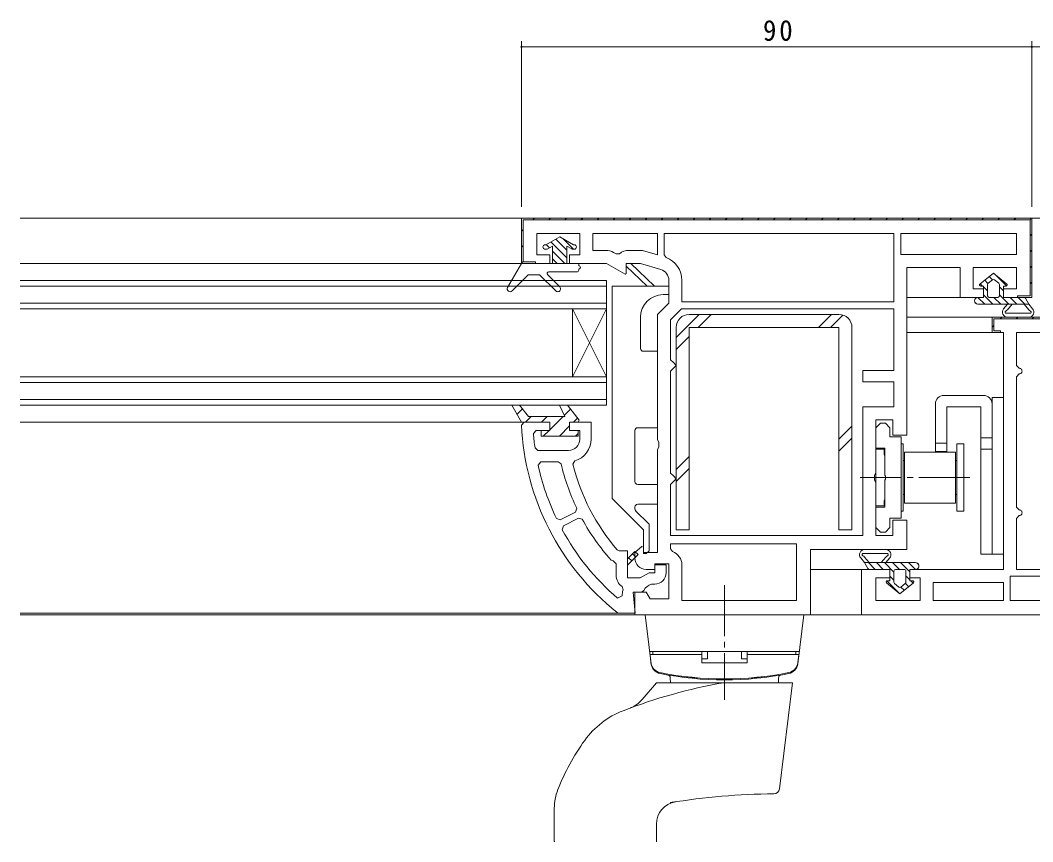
# Model space of a CAD drawing. Units: millimetres on the paper. Extents: x -420 to 373, y -297 to 267.
# Drawn here: x 89.3 to 267.8, y -204.4 to -59.5 of the extents above; entities that cross this region are included whole.
import ezdxf

# ---------------------------------------------------------------- set-up
doc = ezdxf.new("R2010")
doc.units = ezdxf.units.MM
doc.linetypes.add('CHAIN2', pattern=[12, 9, -1, 1, -1])
doc.linetypes.add('DASHED3', pattern=[4, 3, -1])
for name, color, linetype, lineweight in [('0-3_YKK_12', 2, 'Continuous', 9), ('0-4_YKK_D', 6, 'Continuous', 9), ('0-6_YKK_13', 4, 'Continuous', 9), ('0-7_YKK_11', 7, 'Continuous', 9)]:
    doc.layers.add(name, color=color, linetype=linetype, lineweight=lineweight)
doc.styles.add('ＭＳ ゴシック', font='')
doc.styles.get('ＭＳ ゴシック').set_extended_font_data('MS Gothic')

msp = doc.modelspace()

# ---------------------------------------------------------------- linework, layer by layer
at = {"layer": '0-3_YKK_12'}
for p, q in [((283.13, -94.378), (89.261, -94.378)), ((178.156, -102.378), (89.261, -102.378)), ((192.656, -105.378), (89.261, -105.378)), ((192.656, -106.378), (89.261, -106.378)), ((192.656, -127.378), (192.656, -105.378)), ((255.556, -108.378), (245.656, -108.378)), ((192.656, -109.378), (89.261, -109.378)), ((192.656, -110.378), (89.261, -110.378)), ((186.656, -110.378), (186.656, -122.378)), ((192.656, -110.378), (186.656, -122.378)), ((192.656, -122.378), (186.656, -110.378)), ((261.156, -111.878), (245.656, -111.878)), ((261.156, -114.578), (245.656, -114.578)), ((192.656, -122.378), (89.261, -122.378)), ((192.656, -123.378), (89.261, -123.378)), ((192.656, -126.378), (89.261, -126.378)), ((192.656, -127.378), (89.261, -127.378)), ((177.832, -130.378), (89.261, -130.378)), ((238.156, -156.378), (228.656, -156.378)), ((194.775, -164.078), (89.261, -164.078)), ((238.156, -164.378), (89.261, -164.378))]:
    msp.add_line(p, q, dxfattribs=at)
at = {"layer": '0-4_YKK_D'}
for p, q in [((177.656, -92.385), (177.656, -63.149)), ((267.656, -64.149), (177.656, -64.149)), ((267.656, -92.384), (267.656, -63.149)), ((267.656, -92.384), (267.656, -63.149)), ((282.656, -64.149), (267.656, -64.149))]:
    msp.add_line(p, q, dxfattribs=at)
for centre, start, end in [((177.656, -64.149), 0, 180), ((177.656, -64.149), 180, 0), ((267.656, -64.149), 0, 180), ((267.656, -64.149), 0, 180), ((267.656, -64.149), 180, 0), ((267.656, -64.149), 180, 0)]:
    msp.add_arc(centre, 0.106, start, end, dxfattribs=at)
at = {"layer": '0-6_YKK_13'}
for p, q in [((184.406, -97.678), (181.981, -99.078)), ((183.714, -98.078), (185.656, -100.019)), ((184.406, -97.678), (186.831, -99.078)), ((185.011, -98.028), (186.862, -99.878)), ((181.981, -99.078), (181.856, -99.078)), ((182.088, -99.878), (181.856, -99.878)), ((182.006, -99.064), (182.592, -99.649)), ((183.156, -99.324), (182.288, -99.825)), ((182.86, -98.571), (185.656, -101.367)), ((183.156, -99.324), (183.156, -102.378)), ((185.656, -99.324), (186.523, -99.825)), ((185.656, -99.324), (185.656, -102.378)), ((186.956, -99.878), (186.723, -99.878)), ((186.956, -99.078), (186.831, -99.078)), ((183.156, -100.214), (185.32, -102.378)), ((183.156, -101.561), (183.973, -102.378)), ((175.222, -106.63), (177.656, -102.378)), ((187.756, -102.378), (177.656, -102.378)), ((187.756, -102.378), (187.756, -102.778)), ((187.756, -103.378), (187.756, -103.578)), ((196.956, -102.378), (196.156, -102.378)), ((196.156, -102.378), (196.156, -102.878)), ((196.156, -102.878), (199.818, -106.378)), ((201.133, -106.378), (196.956, -102.378)), ((178.856, -104.378), (176.01, -107.231)), ((180.856, -104.378), (178.856, -104.378)), ((180.856, -104.378), (183.709, -107.232)), ((184.416, -106.525), (182.282, -104.39)), ((187.456, -103.878), (182.494, -103.878)), ((260.905, -104.078), (258.53, -106.02)), ((259.369, -105.334), (259.939, -105.904)), ((260.716, -105.267), (259.966, -105.88)), ((260.147, -104.698), (260.716, -105.266)), ((260.905, -104.078), (263.281, -106.02)), ((261.845, -105.879), (261.095, -105.267)), ((261.106, -104.243), (263.228, -106.364)), ((193.656, -143.878), (193.656, -106.378)), ((193.656, -106.378), (203.656, -106.378)), ((203.656, -106.378), (203.656, -107.878)), ((258.591, -105.97), (259, -106.379)), ((259.156, -106.379), (258.658, -106.379)), ((259.156, -106.379), (259.156, -108.379)), ((259.156, -106.534), (259.856, -107.234)), ((259.856, -108.079), (259.855, -106.112)), ((261.956, -106.112), (261.956, -108.078)), ((261.956, -106.506), (262.656, -107.206)), ((262.656, -106.378), (262.656, -108.378)), ((263.153, -106.378), (262.656, -106.378)), ((203.656, -107.878), (202.656, -107.878)), ((259.156, -108.379), (258.156, -108.379)), ((258.172, -108.38), (259.371, -109.579)), ((259.156, -107.949), (260.786, -109.578)), ((261.656, -108.378), (260.156, -108.379)), ((261, -108.378), (262.2, -109.578)), ((261.956, -107.92), (263.614, -109.578)), ((266.283, -108.378), (262.656, -108.378)), ((263.828, -108.378), (265.028, -109.578)), ((265.242, -108.378), (266.442, -109.578)), ((257.613, -109.234), (257.9, -109.521)), ((258.156, -109.579), (267.123, -109.578)), ((263.398, -109.578), (262.704, -110.399)), ((264.198, -109.578), (263.371, -110.558)), ((266.323, -109.578), (267.15, -110.558)), ((198.656, -111.878), (198.656, -117.378)), ((209.013, -111.378), (204.955, -115.436)), ((207.255, -111.378), (233.655, -111.378)), ((211.136, -111.378), (208.836, -113.678)), ((232.348, -111.378), (230.048, -113.678)), ((234.36, -111.489), (232.171, -113.678)), ((263.161, -111.178), (267.367, -111.178)), ((263.394, -111.878), (267.128, -111.878)), ((207.255, -115.259), (204.955, -117.559)), ((259.155, -125.683), (252.156, -125.683)), ((250.656, -127.183), (250.656, -135.583)), ((258.655, -127.683), (252.656, -127.683)), ((258.655, -127.683), (258.655, -153.683)), ((260.655, -127.183), (260.655, -153.683)), ((197.656, -131.878), (197.656, -140.878)), ((235.955, -131.105), (233.655, -133.405)), ((235.955, -133.228), (233.655, -135.528)), ((260.655, -133.183), (258.655, -133.183)), ((240.156, -145.178), (240.156, -135.178)), ((240.156, -135.178), (241.656, -135.178)), ((241.656, -135.178), (241.656, -136.078)), ((244.656, -134.228), (244.956, -134.228)), ((244.956, -134.228), (244.956, -146.128)), ((245.206, -144.678), (245.206, -135.678)), ((245.206, -135.678), (254.206, -135.678)), ((252.656, -134.083), (250.656, -134.083)), ((254.206, -144.678), (254.206, -135.678)), ((254.456, -134.228), (254.456, -146.128)), ((255.656, -134.228), (254.456, -134.228)), ((255.656, -134.228), (255.656, -146.128)), ((260.655, -135.183), (258.655, -135.183)), ((207.255, -136.471), (204.955, -138.771)), ((245.206, -137.178), (244.956, -137.178)), ((254.456, -137.178), (254.206, -137.178)), ((207.255, -138.594), (204.955, -140.894)), ((199.156, -149.378), (193.656, -143.878)), ((241.656, -145.178), (241.656, -144.278)), ((245.206, -143.178), (244.956, -143.178)), ((254.456, -143.178), (254.206, -143.178)), ((197.656, -145.378), (197.656, -145.691)), ((197.802, -146.045), (200.156, -148.398)), ((241.656, -145.178), (240.156, -145.178)), ((244.956, -146.128), (244.656, -146.128)), ((254.206, -144.678), (245.206, -144.678)), ((254.456, -146.128), (255.656, -146.128)), ((241.918, -152.878), (238.184, -152.878)), ((242.151, -153.579), (237.944, -153.579)), ((238.988, -155.179), (238.161, -154.199)), ((247.156, -155.178), (238.189, -155.179)), ((240.069, -156.379), (238.869, -155.179)), ((241.483, -156.379), (240.283, -155.179)), ((241.113, -155.179), (241.94, -154.199)), ((243.356, -156.837), (241.697, -155.179)), ((241.913, -155.179), (242.607, -154.357)), ((244.312, -156.378), (243.112, -155.179)), ((246.156, -156.808), (244.526, -155.178)), ((247.139, -156.377), (245.94, -155.178)), ((247.698, -155.522), (247.411, -155.236)), ((260.655, -153.683), (258.655, -153.683)), ((239.028, -156.379), (242.656, -156.379)), ((242.656, -158.379), (242.656, -156.379)), ((243.356, -158.645), (243.356, -156.679)), ((243.656, -156.379), (245.156, -156.378)), ((245.456, -156.678), (245.456, -158.645)), ((246.156, -156.378), (247.156, -156.378)), ((246.156, -158.378), (246.156, -156.378)), ((244.406, -160.678), (242.03, -158.737)), ((244.205, -160.514), (242.083, -158.393)), ((242.158, -158.379), (242.656, -158.379)), ((243.356, -158.251), (242.656, -157.551)), ((243.466, -158.877), (244.216, -159.49)), ((244.406, -160.678), (246.782, -158.737)), ((244.596, -159.49), (245.346, -158.877)), ((245.942, -159.423), (245.372, -158.853)), ((246.156, -158.222), (245.456, -157.523)), ((246.156, -158.378), (246.654, -158.378)), ((246.72, -158.787), (246.312, -158.378)), ((245.164, -160.059), (244.595, -159.49)), ((226.393, -173.037), (227.456, -164.378)), ((200.254, -170.878), (226.658, -170.878)), ((200.356, -171.378), (200.48, -172.795)), ((200.356, -171.378), (209.456, -171.378)), ((200.856, -170.878), (200.856, -171.378)), ((200.856, -170.878), (209.456, -170.878)), ((209.456, -172.878), (209.456, -170.878)), ((210.456, -170.878), (210.456, -172.145)), ((216.456, -170.878), (216.456, -172.145)), ((226.056, -170.878), (217.456, -170.878)), ((217.456, -172.878), (217.456, -170.878)), ((226.556, -171.378), (217.456, -171.378)), ((226.056, -170.878), (226.056, -171.378)), ((226.556, -171.378), (226.432, -172.795)), ((209.456, -172.145), (210.456, -172.145)), ((209.456, -172.878), (217.456, -172.878)), ((217.456, -172.145), (216.456, -172.145)), ((198.957, -179.357), (201.456, -176.378)), ((201.456, -176.378), (225.456, -176.378)), ((203.921, -176.378), (203.906, -175.497)), ((222.991, -176.378), (223.006, -175.497)), ((223.157, -195.104), (225.456, -176.378)), ((183.456, -204.317), (183.456, -198.532)), ((201.456, -204.317), (201.456, -201.337))]:
    msp.add_line(p, q, dxfattribs=at)
at = {"layer": '0-6_YKK_13', "linetype": 'DASHED3'}
msp.add_line((244.956, -137.178), (244.956, -143.178), dxfattribs=at)
at = {"layer": '0-6_YKK_13', "linetype": 'CHAIN2'}
for p, q in [((256.716, -140.178), (237.378, -140.178)), ((213.456, -159.178), (213.456, -179.378))]:
    msp.add_line(p, q, dxfattribs=at)
at = {"layer": '0-6_YKK_13'}
for points in [[(266.546, -108.533), (267.123, -109.578), (267.817, -110.399)], [(235.955, -113.678), (235.955, -149.378), (233.655, -149.378), (233.655, -113.678), (207.255, -113.678), (207.255, -149.378), (204.955, -149.378), (204.955, -113.678)], [(199.156, -117.878), (201.656, -117.878), (201.656, -131.378), (198.156, -131.378)], [(252.656, -127.683), (252.656, -135.583), (250.656, -135.583)], [(198.156, -141.378), (201.656, -141.378), (201.656, -144.878), (198.156, -144.878)], [(200.156, -148.398), (200.156, -153.078), (199.656, -153.578), (199.156, -153.578), (199.156, -149.378)], [(238.765, -156.224), (238.189, -155.179), (237.495, -154.358)], [(200.519, -173.037), (199.456, -164.378), (227.456, -164.378)]]:
    msp.add_lwpolyline(points, dxfattribs=at)
msp.add_lwpolyline([(260.655, -153.683), (262.656, -153.683), (262.656, -126.064), (260.655, -126.064)], close=True, dxfattribs=at)
for centre, radius, start, end in [((181.856, -99.478), 0.4, 90, 270), ((182.088, -99.478), 0.4, 270, 299.99998), ((186.723, -99.478), 0.4, 240, 270), ((186.956, -99.478), 0.4, 270, 90), ((187.756, -103.078), 0.3, 270, 90), ((182.494, -104.178), 0.3, 90, 224.99997), ((187.456, -103.578), 0.3, 269.99998, 0), ((260.905, -105.499), 0.3, 50.75041, 129.25562), ((175.656, -106.878), 0.5, 150.20996, 315.07144), ((184.063, -106.878), 0.5, 224.99998, 45.00015), ((258.658, -106.176), 0.202, 129.25562, 270.00302), ((260.156, -106.112), 0.3, 129.25562, 180.00302), ((261.656, -106.112), 0.3, 0.00302, 50.75041), ((263.153, -106.176), 0.202, 270.00302, 50.75041), ((202.656, -111.878), 4, 90, 180), ((258.156, -108.979), 0.6, 90.00302, 270.00302), ((260.156, -108.078), 0.3, 180.00302, 270.00302), ((261.656, -108.078), 0.3, 270.00302, 0.00302), ((266.283, -108.678), 0.3, 28.8896, 90.00302), ((263.393, -110.978), 0.9, 139.95668, 270.00302), ((262.605, -109.914), 1, 297.55913, 319.95668), ((267.128, -110.978), 0.9, 270.00302, 40.04936), ((267.916, -109.914), 1, 220.04936, 242.44691), ((207.255, -113.678), 2.3, 89.99998, 179.99998), ((233.655, -113.678), 2.3, 359.99998, 89.99998), ((263.161, -110.978), 0.2, 117.55913, 270.00456), ((267.361, -110.978), 0.2, 268.0726, 62.44691), ((199.156, -117.378), 0.5, 180, 270), ((252.156, -127.183), 1.5, 90, 180), ((259.155, -127.183), 1.5, 0, 90), ((198.156, -131.878), 0.5, 90, 180), ((242.156, -136.078), 0.5, 180, 216.86989), ((198.156, -140.878), 0.5, 180, 270), ((242.156, -144.278), 0.5, 143.1301, 180), ((198.156, -145.378), 0.5, 90, 180), ((198.156, -145.691), 0.5, 180, 224.99998), ((238.181, -153.775), 0.897, 89.80255, 220.11365), ((241.918, -153.778), 0.9, 319.95668, 90.00302), ((237.951, -153.779), 0.2, 64.72615, 242.44691), ((237.396, -154.843), 1, 40.04936, 62.44691), ((242.706, -154.842), 1, 117.55913, 139.95668), ((242.151, -153.779), 0.2, 297.55913, 115.27989), ((247.156, -155.778), 0.6, 270.00302, 90.00302), ((239.028, -156.079), 0.3, 208.8896, 270.00302), ((243.656, -156.678), 0.3, 90.00302, 180.00302), ((245.156, -156.678), 0.3, 0.00302, 90.00302), ((242.158, -158.581), 0.202, 90.00302, 230.75041), ((243.656, -158.645), 0.3, 180.00302, 230.75041), ((245.156, -158.645), 0.3, 309.25562, 0.00302), ((246.654, -158.581), 0.202, 309.25562, 90.00302), ((244.406, -159.258), 0.3, 230.75041, 309.25562), ((202.472, -172.621), 2, 184.99998, 258.64775), ((202.482, -172.615), 2, 186.99998, 258.65825), ((202.504, -172.793), 2, 186.99998, 258.68115), ((224.408, -172.793), 2, 281.31883, 353), ((224.43, -172.615), 2, 281.34174, 353), ((224.44, -172.621), 2, 281.35223, 355), ((213.456, -117.912), 57.8, 258.64775, 281.35223), ((213.456, -117.905), 57.8, 258.65825, 281.34116), ((213.456, -118.078), 57.8, 258.68115, 281.31883), ((230.156, -270.878), 96.004, 100.15585, 111.10054), ((203.406, -175.506), 0.5, 0.99998, 80.0733), ((223.506, -175.506), 0.5, 99.92668, 178.99998), ((195.126, -176.143), 5, 290.2925, 319.99998), ((200.994, -195.305), 15, 111.10054, 144.3228), ((221.302, -209.886), 40, 144.3228, 158.51498), ((192.456, -198.532), 9, 158.51498, 180), ((223.158, -315.978), 120, 90.47041, 99.23909), ((222.164, -194.982), 1, 270.47041, 353), ((205.456, -201.337), 4, 98.77765, 179.99998), ((184.456, -204.317), 1, 180, 186.99998), ((200.456, -204.317), 1, 353, 359.99998)]:
    msp.add_arc(centre, radius, start, end, dxfattribs=at)
at = {"layer": '0-7_YKK_11'}
for p, q in [((179.974, -94.378), (179.674, -94.678)), ((182.803, -94.378), (182.503, -94.678)), ((185.631, -94.378), (185.331, -94.678)), ((188.46, -94.378), (188.16, -94.678)), ((191.288, -94.378), (190.988, -94.678)), ((194.117, -94.378), (193.817, -94.678)), ((196.945, -94.378), (196.645, -94.678)), ((199.773, -94.378), (199.473, -94.678)), ((202.602, -94.378), (202.302, -94.678)), ((205.43, -94.378), (205.13, -94.678)), ((208.259, -94.378), (207.959, -94.678)), ((211.087, -94.378), (210.787, -94.678)), ((213.916, -94.378), (213.616, -94.678)), ((216.744, -94.378), (216.444, -94.678)), ((219.572, -94.378), (219.272, -94.678)), ((222.401, -94.378), (222.101, -94.678)), ((225.229, -94.378), (224.929, -94.678)), ((228.058, -94.378), (227.758, -94.678)), ((230.886, -94.378), (230.586, -94.678)), ((233.715, -94.378), (233.415, -94.678)), ((236.543, -94.378), (236.243, -94.678)), ((239.371, -94.378), (239.071, -94.678)), ((242.2, -94.378), (241.9, -94.678)), ((245.028, -94.378), (244.728, -94.678)), ((247.857, -94.378), (247.557, -94.678)), ((250.685, -94.378), (250.385, -94.678)), ((253.514, -94.378), (253.214, -94.678)), ((256.342, -94.378), (256.042, -94.678)), ((259.17, -94.378), (258.87, -94.678)), ((261.999, -94.378), (261.699, -94.678)), ((264.827, -94.378), (264.527, -94.678)), ((267.509, -94.525), (267.297, -94.737)), ((177.956, -96.397), (177.656, -96.697)), ((201.656, -97.078), (190.256, -97.078)), ((202.856, -97.078), (243.356, -97.078)), ((267.656, -97.207), (267.356, -97.507)), ((177.956, -99.226), (177.656, -99.526)), ((264.956, -100.778), (244.556, -100.778)), ((267.656, -100.035), (267.356, -100.335)), ((178.003, -102.007), (177.79, -102.22)), ((267.656, -102.864), (267.356, -103.164)), ((267.656, -105.692), (267.356, -105.992)), ((265.269, -108.078), (265.156, -108.192)), ((243.356, -110.378), (205.908, -110.378)), ((262.386, -111.878), (262.086, -112.178)), ((265.214, -111.878), (264.915, -112.178)), ((268.043, -111.878), (267.743, -112.178)), ((260.956, -113.309), (260.656, -113.609)), ((177.846, -128.061), (176.895, -129.011)), ((186.311, -128.081), (185.202, -129.19)), ((179.357, -129.378), (178.357, -130.378)), ((182.185, -129.378), (181.185, -130.378)), ((185.013, -129.378), (182.643, -131.749)), ((187.534, -129.686), (186.842, -130.378)), ((182.526, -131.865), (181.514, -132.878)), ((186.156, -131.065), (184.342, -132.878)), ((187.656, -132.393), (187.17, -132.878)), ((180.048, -134.95), (180.543, -135.378)), ((180.543, -135.378), (185.956, -135.378)), ((180.543, -135.378), (185.956, -135.378)), ((184.162, -137.378), (181.086, -137.378)), ((184.649, -137.764), (184.162, -137.378)), ((187.067, -137.221), (186.722, -137.823)), ((185.051, -148.684), (187.725, -147.321)), ((184.839, -149.368), (185.051, -148.684)), ((203.956, -151.878), (226.156, -151.878)), ((197.113, -154.887), (196.547, -154.321)), ((197.82, -154.18), (197.254, -153.614)), ((196.406, -155.594), (196.356, -155.544)), ((264.956, -156.378), (300.356, -156.378)), ((250.256, -158.678), (262.656, -158.678)), ((195.405, -159.415), (195.583, -159.998)), ((195.428, -161.033), (194.603, -161.443)), ((302.656, -164.378), (237.656, -164.378))]:
    msp.add_line(p, q, dxfattribs=at)
for points in [[(177.656, -94.378), (267.656, -94.378), (267.656, -108.378)], [(202.23, -103.451), (198.656, -102.378), (196.156, -102.378), (196.156, -104.137), (195.929, -104.268), (192.656, -102.378), (186.156, -102.378), (186.156, -100.878), (187.956, -100.878), (187.956, -97.078), (180.356, -97.078), (180.356, -100.878), (182.656, -100.878), (182.656, -102.378), (177.656, -102.378), (177.656, -94.378), (267.656, -94.378), (267.656, -108.378)], [(267.656, -94.378), (267.656, -108.378), (265.156, -108.378), (265.156, -108.078), (267.356, -108.078), (267.356, -94.678), (177.956, -94.678), (177.956, -102.078), (180.156, -102.078), (180.156, -102.378), (177.656, -102.378), (177.656, -94.378)], [(267.656, -94.378), (267.656, -108.378), (262.656, -108.378), (262.656, -106.878), (264.956, -106.878), (264.956, -103.078), (257.356, -103.078), (257.356, -106.878), (259.156, -106.878), (259.156, -108.378), (255.056, -108.378), (255.056, -103.078), (245.656, -103.078), (245.656, -132.678), (243.156, -132.678), (243.156, -129.978), (240.156, -129.978), (240.156, -139.312), (239.906, -139.745), (239.906, -140.611), (240.156, -141.044), (240.156, -150.378), (243.156, -150.378), (243.156, -147.678), (245.656, -147.678), (245.656, -152.878), (228.656, -152.878), (228.656, -164.378), (197.656, -164.378), (197.656, -160.378), (199.656, -160.378), (200.349, -161.578), (203.656, -161.578), (203.656, -155.378), (201.156, -155.378), (201.156, -156.378), (199.656, -156.378)], [(201.656, -97.078), (190.256, -97.078), (190.256, -100.078), (192.522, -100.078)], [(196.656, -100.078), (198.993, -100.078), (201.656, -100.877), (201.656, -97.078)], [(202.856, -97.078), (243.356, -97.078), (243.356, -109.178), (205.956, -109.178), (205.956, -105.366)], [(203.179, -101.345), (202.856, -100.878), (202.856, -97.078)], [(193.922, -100.454), (194.371, -100.713), (194.929, -100.674)], [(197.656, -154.378), (197.656, -153.378), (198.911, -152.357), (199.156, -152.473), (199.156, -153.378), (201.656, -153.378), (201.656, -135.244), (201.906, -134.811), (201.906, -133.945), (201.656, -133.512), (201.656, -111.378), (203.656, -109.378), (203.656, -105.366)], [(302.656, -164.378), (237.656, -164.378), (237.656, -156.378), (242.656, -156.378), (242.656, -157.878), (240.156, -157.878), (240.156, -161.878), (247.956, -161.878), (247.956, -157.878), (246.156, -157.878), (246.156, -156.378), (262.656, -156.378), (262.656, -114.578), (260.656, -114.578), (260.656, -111.878), (281.738, -111.878)], [(264.956, -156.378), (300.356, -156.378), (300.356, -146.878), (298.856, -146.878), (298.856, -145.878), (300.356, -145.878), (300.356, -121.878), (298.856, -121.878), (298.856, -120.878), (300.356, -120.878), (300.356, -114.578), (281.656, -114.578), (281.656, -116.378), (279.656, -116.378), (279.656, -114.578), (271.656, -114.578), (271.656, -116.378), (269.656, -116.378), (269.656, -114.578), (264.956, -114.578), (264.956, -120.378), (265.456, -120.878)], [(265.456, -121.878), (264.956, -122.378), (264.956, -145.378), (265.456, -145.878)], [(177.656, -130.902), (178.156, -130.378), (182.656, -130.378), (182.656, -131.878), (180.258, -131.878), (179.759, -132.42)], [(187.956, -133.378), (187.956, -131.878), (186.156, -131.878), (186.156, -130.378), (189.956, -130.378), (189.956, -133.378)], [(184.162, -137.378), (181.086, -137.378), (180.597, -137.985)], [(183.826, -147.386), (184.504, -147.616), (187.178, -146.253), (187.402, -145.593)], [(185.051, -148.684), (187.725, -147.321), (188.391, -147.527)], [(265.456, -146.878), (264.956, -147.378), (264.956, -156.378)], [(194.526, -152.904), (194.905, -153.078), (196.356, -153.078), (196.356, -157.878), (198.597, -157.878), (200.156, -156.978), (201.156, -156.978), (201.156, -155.578), (203.156, -155.578), (203.156, -156.978)], [(203.956, -151.878), (226.156, -151.878), (226.156, -161.878), (205.956, -161.878), (205.956, -155.578)], [(204.289, -153.221), (203.956, -152.75), (203.956, -151.878)], [(193.455, -154.719), (193.842, -154.886), (194.356, -155.386), (194.356, -157.378)], [(199.264, -160.089), (198.811, -160.378), (197.378, -160.378), (197.701, -164.078), (194.83, -164.078), (194.518, -163.969)], [(201.156, -158.978), (200.713, -158.978), (200.591, -158.993)]]:
    msp.add_lwpolyline(points, dxfattribs=at)
for points in [[(282.656, -94.378), (307.656, -94.378), (307.656, -114.378), (307.356, -114.378), (307.356, -94.678), (282.94, -94.678), (282.023, -112.178), (260.956, -112.178), (260.956, -114.278), (262.156, -114.278), (262.156, -114.578), (260.656, -114.578), (260.656, -111.878), (281.738, -111.878)], [(264.956, -100.778), (244.556, -100.778), (244.556, -97.078), (264.956, -97.078)], [(243.356, -110.378), (205.908, -110.378), (203.956, -112.331), (203.956, -119.378), (204.456, -119.878), (204.956, -120.378), (204.456, -120.878), (203.956, -121.378), (203.956, -139.378), (204.456, -139.878), (204.956, -140.378), (204.456, -140.878), (203.956, -141.378), (203.956, -150.378), (237.856, -150.378), (237.856, -127.678), (243.356, -127.678), (243.356, -123.278), (237.856, -123.278), (237.856, -121.278), (243.356, -121.278)], [(185.29, -129.378), (178.875, -129.378), (177.313, -127.378), (175.988, -127.378), (177.656, -130.378), (182.656, -130.378), (182.656, -131.878), (181.156, -131.878), (181.156, -132.878), (187.656, -132.878), (187.656, -131.878), (186.156, -131.878), (186.156, -130.378), (187.638, -130.378), (187.81, -130.048), (185.776, -127.378), (184.359, -127.378)], [(244.656, -147.353), (244.656, -133.003), (242.656, -133.003), (242.656, -131.378), (241.856, -130.578), (240.956, -130.578), (240.156, -131.378), (240.156, -134.978), (241.756, -134.978), (241.756, -139.72), (241.876, -139.903), (241.876, -140.453), (241.756, -140.637), (241.756, -145.378), (240.156, -145.378), (240.156, -148.978), (240.956, -149.778), (241.856, -149.778), (242.656, -148.978), (242.656, -147.353)], [(196.356, -155.644), (198.238, -153.761), (197.673, -153.196), (196.356, -154.513)], [(250.256, -158.678), (262.656, -158.678), (262.656, -161.878), (250.256, -161.878)], [(298.256, -157.578), (263.856, -157.578), (263.856, -161.878), (298.256, -161.878)]]:
    msp.add_lwpolyline(points, close=True, dxfattribs=at)
for centre, radius, start, end in [((192.522, -102.878), 2.8, 59.99998, 90), ((196.656, -102.878), 2.8, 89.99998, 128.05968), ((201.656, -105.366), 4.3, 359.99997, 69.25763), ((201.656, -105.366), 2, 359.99998, 73.30077), ((265.456, -121.378), 0.5, 269.99998, 90), ((222.608, -128.812), 45, 182.66092, 231.37575), ((222.608, -128.812), 43, 184.81299, 188.20569), ((185.956, -133.378), 2, 270, 359.99998), ((185.956, -133.378), 4, 286.13879, 0), ((222.608, -128.812), 43, 192.31673, 205.59113), ((222.608, -128.812), 39, 193.26862, 205.48409), ((222.608, -128.812), 37, 194.09454, 220.62616), ((265.456, -146.378), 0.5, 269.99998, 90), ((222.608, -128.812), 39, 208.67566, 221.62587), ((222.608, -128.812), 43, 208.55736, 229.36305), ((203.456, -155.578), 2.5, 0, 70.52876), ((199.656, -154.378), 2, 180, 269.99998), ((201.156, -156.978), 2, 270, 359.99998), ((196.856, -157.378), 2.5, 179.99997, 234.54309), ((197.923, -160.878), 2.5, 159.38329, 183.54097), ((201.077, -160.933), 2, 104.05469, 155.03664)]:
    msp.add_arc(centre, radius, start, end, dxfattribs=at)

# ---------------------------------------------------------------- texts
at = {"layer": '0-4_YKK_D', "color": 3, "insert": (220.256, -63.149), "char_height": 3.666, "attachment_point": 7, "style": 'ＭＳ ゴシック'}
msp.add_mtext('\\T1.21;\\W0.95;90', dxfattribs=at)

doc.saveas('drawing.dxf')
